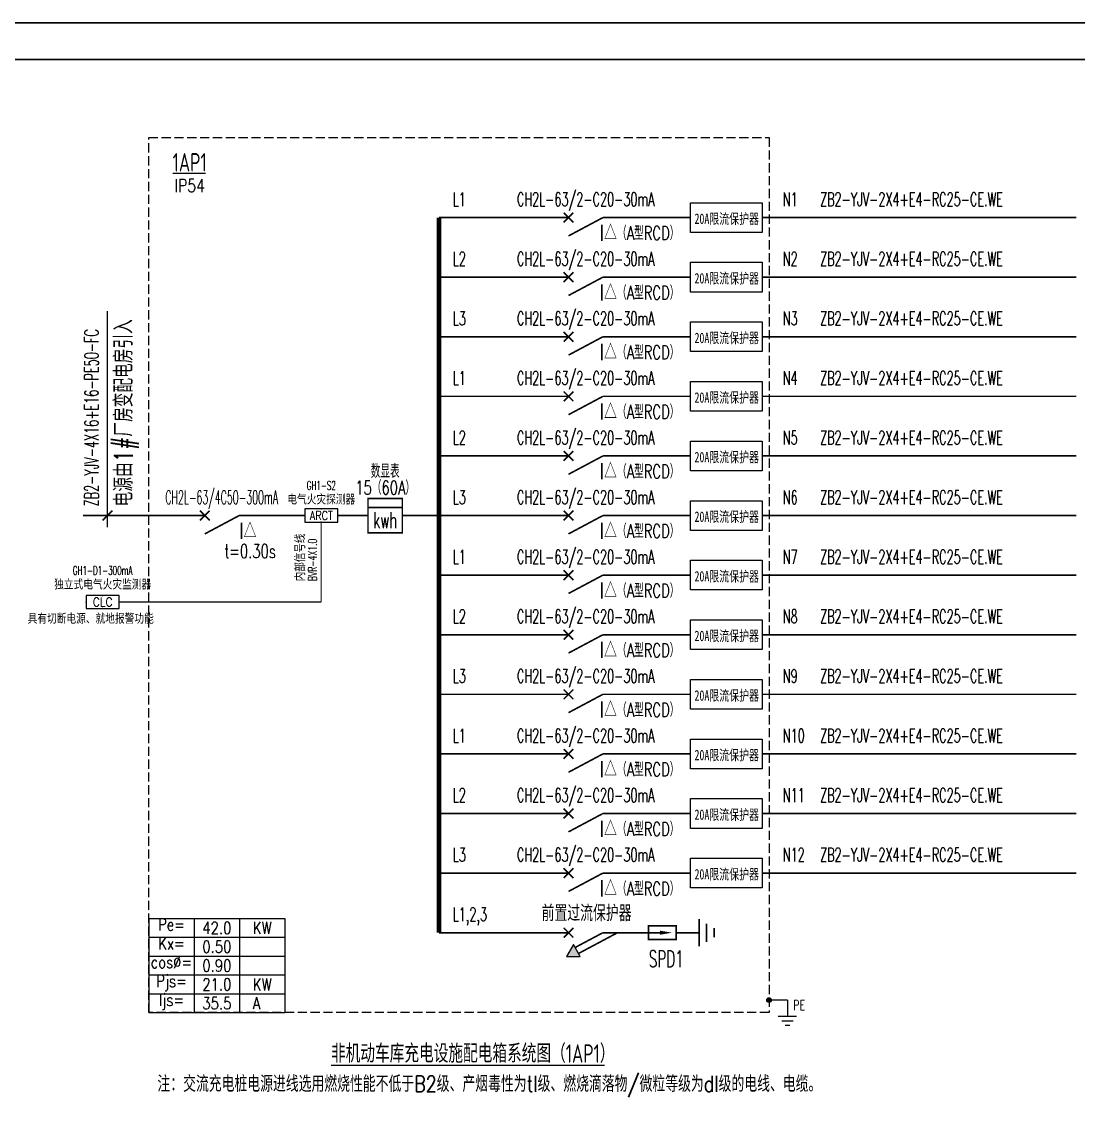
# Model space of a CAD drawing. Extents: x 40587477144 to 40590102100, y 3379967887 to 3381819730.
# Drawn here: x 40588363607 to 40588392400, y 3380939547 to 3380969457 of the extents above; entities that cross this region are included whole.
import ezdxf
from ezdxf.enums import TextEntityAlignment as Align

# ---------------------------------------------------------------- set-up
doc = ezdxf.new("R2010")
doc.units = 0
doc.header["$LTSCALE"] = 1000
doc.header["$MEASUREMENT"] = 0
doc.linetypes.add('DASH', pattern=[0.35, 0.25, -0.1])
doc.layers.get('Defpoints').update_dxf_attribs({"color": 210})
for name, color, linetype in [('0-cxFrame', 155, 'Continuous'), ('DX2-BS-SYSM$0$E-POWR-S$0$E-DIAG-EQPM', 61, 'Continuous'), ('TEL_SYMB', 3, 'Continuous'), ('TEL_TEXT', 7, 'Continuous'), ('电气系统图', 7, 'Continuous')]:
    doc.layers.add(name, color=color, linetype=linetype)
doc.layers.add('0-cxText', color=131, linetype='Continuous', lineweight=25)
doc.styles.add('_TEL_DIM', font='SIMPLEX', dxfattribs={"width": 0.8, "height": 3.5, "bigfont": 'HZTXT'})
doc.styles.add('cx_tuming', font='simhei.ttf')
doc.styles.add('cx_tuqian1', font='')
doc.styles.add('HZ1', font='romans.shx', dxfattribs={"width": 0.7, "bigfont": 'hztxt4.shx'})
doc.styles.add('HZTXT', font='gbenor.shx', dxfattribs={"width": 0.8, "bigfont": 'hztxt.shx'})
doc.styles.add('宋体', font='')
doc.styles.add('黑体', font='simhei.ttf', dxfattribs={"height": 12})
doc.styles.get('cx_tuqian1').set_extended_font_data('SimSun')
doc.styles.get('宋体').set_extended_font_data('SimSun')

# ---------------------------------------------------------------- blocks, each defined once
blk = doc.blocks.new('A$C6D655153')
at = {"layer": '电气系统图'}
h = blk.add_hatch(color=3, dxfattribs=at)
edge = h.paths.add_edge_path()
edge.add_arc((50, 550), 50, 0, 360)
at = {"layer": '电气系统图', "color": 3}
for p, q in [((450, 550), (50, 550)), ((250, 200), (650, 200)), ((325, 100), (575, 100)), ((400, 0), (500, 0))]:
    blk.add_line(p, q, dxfattribs=at)
blk.add_lwpolyline([(450, 550), (450, 200)], dxfattribs=at)
blk.add_circle((50, 550), 50, dxfattribs=at)
at = {"layer": '电气系统图', "color": 3, "style": '_TEL_DIM', "width": 0.7}
blk.add_attdef('PE', text='', height=220, dxfattribs=at).set_placement((707, 441), align=Align.MIDDLE_CENTER)
blk = doc.blocks.new('*T67')
at = {"layer": '电气系统图', "color": 0, "linetype": 'ByBlock', "lineweight": -2, "transparency": 16777216}
for p, q in [((0, 0), (3712, 0)), ((0, 0), (0, -2566)), ((1237, 0), (1237, -2566)), ((2475, 0), (2475, -2566)), ((3712, 0), (3712, -2566)), ((0, -513), (3712, -513)), ((0, -1026), (3712, -1026)), ((0, -1540), (3712, -1540)), ((0, -2053), (3712, -2053)), ((0, -2566), (3712, -2566))]:
    blk.add_line(p, q, dxfattribs=at)
at = {"layer": '电气系统图', "color": 0, "linetype": 'DASH', "transparency": 16777216, "width": 1237.27, "style": '_TEL_DIM'}
for s, insert, char_height, attachment_point in [('Pe=', (619, 0), 329.9, 2), ('42.0', (1856, -257), 329.9, 5), ('  KW', (2475, -257), 329.9, 4), ('Kx=', (619, -513), 329.9, 2), ('0.50', (1856, -770), 329.9, 5), ('cos%%C=', (619, -1026), 329.9, 2), ('0.90', (1856, -1283), 329.9, 5), ('Pjs=', (619, -1540), 329.9, 2), ('21.0', (1856, -1796), 329.9, 5), ('  KW', (2475, -1796), 329.9, 4), ('{\\H0.8571x;Ijs=} ', (619, -2053), 384.93, 2), ('35.5', (1856, -2310), 329.9, 5), ('  A', (2475, -2310), 329.9, 4)]:
    blk.add_mtext(s, dxfattribs=dict(at, insert=insert, char_height=char_height, attachment_point=attachment_point))
blk = doc.blocks.new('A$C332171F1')
at = {"layer": '电气系统图', "color": 3, "const_width": 35}
blk.add_lwpolyline([(17, 767), (767, 767), (767, 17), (17, 17)], close=True, dxfattribs=at)
blk.add_lwpolyline([(17, 567), (767, 567)], dxfattribs=at)
at = {"layer": '电气系统图', "color": 3, "style": '_TEL_DIM', "width": 0.6}
blk.add_text('kwh', height=350, dxfattribs=at).set_placement((392, 117), align=Align.CENTER)
blk = doc.blocks.new('A$C5A8929A8')
at = {"layer": '电气系统图', "color": 3, "const_width": 35}
for points in [[(1500, 0), (1500, 600)], [(1664, 100), (1664, 500)], [(0, 300), (650, 300)], [(1000, 450), (1000, 150), (400, 150), (400, 450), (1000, 450)], [(1000, 300), (1500, 300)], [(1828, 200), (1828, 400)]]:
    blk.add_lwpolyline(points, dxfattribs=at)
at = {"layer": '电气系统图', "color": 3}
for points in [[(650, 344), (650, 256), (913, 300), (650, 256)], [(650, 256), (913, 300), (650, 344), (650, 256)]]:
    blk.add_solid(points, dxfattribs=at)
blk = doc.blocks.new('A$C04AF44BA')
at = {"layer": '电气系统图'}
h = blk.add_hatch(color=256, dxfattribs=at)
h.dxf.hatch_style = 1
h.paths.add_polyline_path([(-44, -518), (256, -518), (106, -258)])
at = {"layer": '电气系统图', "const_width": 35}
for points in [[(-106, -106), (106, 106)], [(-106, 106), (106, -106)], [(750, 0), (144, -323)], [(1069, 0), (219, -453)]]:
    blk.add_lwpolyline(points, dxfattribs=at)
at = {"layer": '电气系统图'}
blk.add_lwpolyline([(-44, -518), (256, -518), (106, -258)], close=True, dxfattribs=at)
blk = doc.blocks.new('TK22.A1 L(Dragon)')
at = {"layer": '0-cxFrame', "color": 7, "const_width": 0.5}
blk.add_lwpolyline([(0, 0), (-841, 0), (-841, 594), (0, 594)], close=True, dxfattribs=at)
at = {"layer": '0-cxFrame', "const_width": 0.5}
blk.add_lwpolyline([(-80, 10), (-821, 10), (-821, 584), (-80, 584)], close=True, dxfattribs=at)
at = {"style": '黑体', "flags": 4}
blk.add_attdef('图幅', text='', height=3.3, dxfattribs=at).set_placement((-40, 3), align=Align.RIGHT)
at = {"layer": '0-cxText', "flags": 4}
for tag, height, style, p in [('建设单位', 3.5, 'cx_tuming', (-45, 240)), ('项目名称', 3.5, 'cx_tuming', (-45, 210)), ('子项名称', 3.5, 'cx_tuming', (-45, 180)), ('工程编号', 3.3, 'cx_tuqian1', (-35, 165)), ('图名1', 3.5, 'cx_tuming', (-45, 87)), ('图名2', 3.5, 'cx_tuming', (-45, 79)), ('图名3', 3.5, 'cx_tuming', (-45, 71)), ('出图日期', 3.3, 'cx_tuqian1', (-39, 60)), ('专业', 3.3, 'cx_tuqian1', (-55, 52)), ('图号', 3.3, 'cx_tuqian1', (-55, 44)), ('版次', 3.3, 'cx_tuqian1', (-20, 44))]:
    blk.add_attdef(tag, text='', height=height, dxfattribs=dict(at, style=style)).set_placement(p, align=Align.MIDDLE)
at = {"layer": 'Defpoints', "color": 6, "flags": 4}
for tag, height, style, p in [('tufu', 3.3, '黑体', (-12, 12)), ('dwfname', 4, 'cx_tuqian1', (-80, 3))]:
    blk.add_attdef(tag, text='', height=height, dxfattribs=dict(at, style=style)).set_placement(p, align=Align.RIGHT)
blk = doc.blocks.new('A$C5D577B06')
at = {"layer": '电气系统图', "color": 3}
for p, q in [((1125, 450), (0, 450)), ((0, 450), (0, 0)), ((1125, 0), (1125, 450)), ((0, 0), (1125, 0))]:
    blk.add_line(p, q, dxfattribs=at)
for p in [(562, 450), (0, 225), (562, 0), (1125, 225)]:
    blk.add_point(p, dxfattribs=at)
at = {"layer": '电气系统图', "color": 3, "style": '_TEL_DIM'}
blk.add_attdef('RCD', text='', height=300, dxfattribs=at).set_placement((562, 225), align=Align.MIDDLE_CENTER)
at = {"layer": '电气系统图', "color": 3, "style": '_TEL_DIM', "flags": 1}
blk.add_attdef('A', text='', height=0.015, dxfattribs=at).set_placement((562, 0), align=Align.MIDDLE_CENTER)

msp = doc.modelspace()

# ---------------------------------------------------------------- linework, layer by layer
at = {"layer": 'DX2-BS-SYSM$0$E-POWR-S$0$E-DIAG-EQPM', "color": 3}
for points in [[(40588381830.58268, 3380964528.629402), (40588383792.1614, 3380964528.629402), (40588383792.1614, 3380963718.77878), (40588381830.58268, 3380963718.77878)], [(40588381830.581779, 3380962903.929079), (40588383792.160492, 3380962903.929079), (40588383792.160492, 3380962094.078455), (40588381830.581779, 3380962094.078455)], [(40588381830.580856, 3380961279.228755), (40588383792.159576, 3380961279.228755), (40588383792.159576, 3380960469.378132), (40588381830.580856, 3380960469.378132)], [(40588381830.579964, 3380959654.528431), (40588383792.158684, 3380959654.528431), (40588383792.158684, 3380958844.677809), (40588381830.579964, 3380958844.677809)], [(40588381830.579048, 3380958029.828108), (40588383792.157768, 3380958029.828108), (40588383792.157768, 3380957219.977485), (40588381830.579048, 3380957219.977485)], [(40588381830.578148, 3380956405.127784), (40588383792.15686, 3380956405.127784), (40588383792.15686, 3380955595.277162), (40588381830.578148, 3380955595.277162)], [(40588381830.577232, 3380954780.427461), (40588383792.155952, 3380954780.427461), (40588383792.155952, 3380953970.576838), (40588381830.577232, 3380953970.576838)], [(40588381830.576332, 3380953155.727138), (40588383792.155037, 3380953155.727138), (40588383792.155037, 3380952345.876515), (40588381830.576332, 3380952345.876515)], [(40588381830.575417, 3380951531.026814), (40588383792.154137, 3380951531.026814), (40588383792.154137, 3380950721.176191), (40588381830.575417, 3380950721.176191)], [(40588381830.574516, 3380949906.32649), (40588383792.153229, 3380949906.32649), (40588383792.153229, 3380949096.475868), (40588381830.574516, 3380949096.475868)], [(40588381830.573601, 3380948281.626167), (40588383792.152321, 3380948281.626167), (40588383792.152321, 3380947471.775544), (40588381830.573601, 3380947471.775544)], [(40588381830.572701, 3380946656.925843), (40588383792.151413, 3380946656.925843), (40588383792.151413, 3380945847.075221), (40588381830.572701, 3380945847.075221)]]:
    msp.add_lwpolyline(points, close=True, dxfattribs=at)
at = {"layer": 'TEL_SYMB', "color": 3, "const_width": 35}
for points in [[(40588367715.066673, 3380965332.775718), (40588368615.066673, 3380965332.775718)], [(40588372033.269547, 3380941013.365009), (40588379496.261673, 3380941013.365009)]]:
    msp.add_lwpolyline(points, dxfattribs=at)
at = {"layer": '电气系统图'}
msp.add_line((40588365940.408234, 3380955687.762118), (40588365940.408234, 3380961570.841304), dxfattribs=at)
at = {"layer": '电气系统图', "color": 1, "linetype": 'DASH'}
msp.add_lwpolyline([(40588367065.202919, 3380966305.486026), (40588383975.85141, 3380966305.486026), (40588383975.84465, 3380942448.087514), (40588367065.196159, 3380942448.087514)], close=True, dxfattribs=at)
at = {"layer": '电气系统图'}
for points, const_width in [([(40588374977.488197, 3380944627.302381), (40588374977.494133, 3380964123.706263)], 131.225795), ([(40588378375.531029, 3380963991.146924), (40588378640.649368, 3380964256.263351)], 43.741932), ([(40588378375.531029, 3380964256.263351), (40588378640.649368, 3380963991.146924)], 43.741932), ([(40588374977.49881, 3380964123.706263), (40588378508.090202, 3380964123.705137)], 43.741932), ([(40588379445.417297, 3380964123.705137), (40588378508.090202, 3380963623.797346)], 43.741932), ([(40588379445.417839, 3380964123.705423), (40588381830.58268, 3380964123.704091)], 43.741932), ([(40588383792.1614, 3380964123.702995), (40588392349.294762, 3380964123.698215)], 43.741932), ([(40588378375.530029, 3380962366.446599), (40588378640.648361, 3380962631.563028)], 43.741932), ([(40588378375.530029, 3380962631.563028), (40588378640.648361, 3380962366.446599)], 43.741932), ([(40588374977.497803, 3380962499.00594), (40588378508.089203, 3380962499.004814)], 43.741932), ([(40588379445.416313, 3380962499.004814), (40588378508.089203, 3380961999.097022)], 43.741932), ([(40588379445.416939, 3380962499.0051), (40588381830.581779, 3380962499.003767)], 43.741932), ([(40588383792.160492, 3380962499.002672), (40588392349.293854, 3380962498.997892)], 43.741932), ([(40588374977.496887, 3380960874.305616), (40588378508.088287, 3380960874.30449)], 43.741932), ([(40588378375.529121, 3380960741.746276), (40588378640.647453, 3380961006.862704)], 43.741932), ([(40588378375.529121, 3380961006.862704), (40588378640.647453, 3380960741.746276)], 43.741932), ([(40588379445.415398, 3380960874.30449), (40588378508.088287, 3380960374.396698)], 43.741932), ([(40588379445.416031, 3380960874.304776), (40588381830.580856, 3380960874.303443)], 43.741932), ([(40588383792.159576, 3380960874.302348), (40588392349.292953, 3380960874.297568)], 43.741932), ([(40588378375.528313, 3380959117.045953), (40588378640.646637, 3380959382.162381)], 43.741932), ([(40588378375.528313, 3380959382.162381), (40588378640.646637, 3380959117.045953)], 43.741932), ([(40588374977.496094, 3380959249.605293), (40588378508.087471, 3380959249.604167)], 43.741932), ([(40588379445.414589, 3380959249.604167), (40588378508.087471, 3380958749.696375)], 43.741932), ([(40588379445.415123, 3380959249.604453), (40588381830.579964, 3380959249.60312)], 43.741932), ([(40588383792.158684, 3380959249.602025), (40588392349.292038, 3380959249.597245)], 43.741932), ([(40588374977.495079, 3380957624.90497), (40588378508.086472, 3380957624.903843)], 43.741932), ([(40588378375.527313, 3380957492.345629), (40588378640.645638, 3380957757.462058)], 43.741932), ([(40588378375.527313, 3380957757.462058), (40588378640.645638, 3380957492.345629)], 43.741932), ([(40588379445.413582, 3380957624.903843), (40588378508.086472, 3380957124.996051)], 43.741932), ([(40588379445.414223, 3380957624.904129), (40588381830.579048, 3380957624.902797)], 43.741932), ([(40588383792.157768, 3380957624.901701), (40588392349.29113, 3380957624.896922)], 43.741932), ([(40588365807.849052, 3380955867.645912), (40588366072.967377, 3380956132.76234)], 43.741932), ([(40588368459.235008, 3380955867.645912), (40588368724.35334, 3380956132.76234)], 43.741932), ([(40588368459.235008, 3380956132.76234), (40588368724.35334, 3380955867.645912)], 43.741932), ([(40588378375.526398, 3380955867.645306), (40588378640.64473, 3380956132.761734)], 43.741932), ([(40588378375.526398, 3380956132.761734), (40588378640.64473, 3380955867.645306)], 43.741932), ([(40588365272.383888, 3380956000.20473), (40588368591.794167, 3380956000.204126)], 43.741932), ([(40588369529.121277, 3380956000.204126), (40588368591.794167, 3380955500.296334)], 43.741932), ([(40588371318.014969, 3380956000.204257), (40588369529.121422, 3380956000.204204)], 43.741932), ([(40588371768.016403, 3380955820.204284), (40588371768.016403, 3380953643.102709)], 28), ([(40588373041.662148, 3380956000.204309), (40588372218.014977, 3380956000.204284)], 43.741932), ([(40588374977.492027, 3380956000.204646), (40588373978.989273, 3380956000.204567)], 43.741932), ([(40588374977.494171, 3380956000.204646), (40588378508.085564, 3380956000.203519)], 43.741932), ([(40588379445.412666, 3380956000.203519), (40588378508.085564, 3380955500.295728)], 43.741932), ([(40588379445.413307, 3380956000.203805), (40588381830.578148, 3380956000.202473)], 43.741932), ([(40588383792.15686, 3380956000.201377), (40588392349.290222, 3380956000.196598)], 43.741932), ([(40588374977.493362, 3380954375.504323), (40588378508.084747, 3380954375.503196)], 43.741932), ([(40588378375.525581, 3380954242.944982), (40588378640.643921, 3380954508.06141)], 43.741932), ([(40588378375.525581, 3380954508.06141), (40588378640.643921, 3380954242.944982)], 43.741932), ([(40588379445.411858, 3380954375.503196), (40588378508.084747, 3380953875.595404)], 43.741932), ([(40588379445.412392, 3380954375.503482), (40588381830.577232, 3380954375.50215)], 43.741932), ([(40588383792.155952, 3380954375.501054), (40588392349.289307, 3380954375.496274)], 43.741932), ([(40588366257.879883, 3380953643.102709), (40588371768.016403, 3380953643.102709)], 28), ([(40588378375.524582, 3380952618.244659), (40588378640.642906, 3380952883.361087)], 43.741932), ([(40588378375.524582, 3380952883.361087), (40588378640.642906, 3380952618.244659)], 43.741932), ([(40588374977.492363, 3380952750.803999), (40588378508.083748, 3380952750.802873)], 43.741932), ([(40588379445.410858, 3380952750.802873), (40588378508.083748, 3380952250.895081)], 43.741932), ([(40588379445.411491, 3380952750.803158), (40588381830.576332, 3380952750.801826)], 43.741932), ([(40588383792.155037, 3380952750.80073), (40588392349.288406, 3380952750.795951)], 43.741932), ([(40588374977.491447, 3380951126.103675), (40588378508.08284, 3380951126.102549)], 43.741932), ([(40588378375.523666, 3380950993.544335), (40588378640.642014, 3380951258.660763)], 43.741932), ([(40588378375.523666, 3380951258.660763), (40588378640.642014, 3380950993.544335)], 43.741932), ([(40588379445.40995, 3380951126.102549), (40588378508.08284, 3380950626.194757)], 43.741932), ([(40588379445.410583, 3380951126.102835), (40588381830.575417, 3380951126.101503)], 43.741932), ([(40588383792.154137, 3380951126.100407), (40588392349.287498, 3380951126.095627)], 43.741932), ([(40588374977.49054, 3380949501.403352), (40588378508.081932, 3380949501.402225)], 43.741932), ([(40588378375.522774, 3380949368.844012), (40588378640.641098, 3380949633.96044)], 43.741932), ([(40588378375.522774, 3380949633.96044), (40588378640.641098, 3380949368.844012)], 43.741932), ([(40588379445.409042, 3380949501.402225), (40588378508.081932, 3380949001.494434)], 43.741932), ([(40588379445.409683, 3380949501.402511), (40588381830.574516, 3380949501.401179)], 43.741932), ([(40588383792.153229, 3380949501.400083), (40588392349.286591, 3380949501.395304)], 43.741932), ([(40588378375.521858, 3380947744.143688), (40588378640.64019, 3380948009.260116)], 43.741932), ([(40588378375.521858, 3380948009.260116), (40588378640.64019, 3380947744.143688)], 43.741932), ([(40588374977.489632, 3380947876.703028), (40588378508.081017, 3380947876.701902)], 43.741932), ([(40588379445.408127, 3380947876.701902), (40588378508.081017, 3380947376.79411)], 43.741932), ([(40588379445.408768, 3380947876.702188), (40588381830.573601, 3380947876.700856)], 43.741932), ([(40588383792.152321, 3380947876.69976), (40588392349.285683, 3380947876.69498)], 43.741932), ([(40588374977.488724, 3380946252.002705), (40588378508.080116, 3380946252.001578)], 43.741932), ([(40588378375.52095, 3380946119.443365), (40588378640.639282, 3380946384.559793)], 43.741932), ([(40588378375.52095, 3380946384.559793), (40588378640.639282, 3380946119.443365)], 43.741932), ([(40588379445.407227, 3380946252.001578), (40588378508.080116, 3380945752.093787)], 43.741932), ([(40588379445.40786, 3380946252.001864), (40588381830.572701, 3380946252.000532)], 43.741932), ([(40588383792.151413, 3380946251.999436), (40588392349.284767, 3380946251.994657)], 43.741932), ([(40588374977.488197, 3380944627.302381), (40588378508.079597, 3380944627.301255)], 43.741932), ([(40588379445.579597, 3380944627.301255), (40588380191.684334, 3380944627.300339)], 43.75)]:
    msp.add_lwpolyline(points, dxfattribs=dict(at, const_width=const_width))

# ---------------------------------------------------------------- block references
msp.add_blockref('*T67', (40588367065.197983, 3380945014.280846))
at = {"layer": '0-cxFrame', "xscale": 100, "yscale": 100, "zscale": 100}
msp.add_blockref('TK22.A1 L(Dragon)', (40588406814.652184, 3380910032.495324), dxfattribs=at)
at = {"layer": '电气系统图'}
for name, p, xscale, yscale, zscale in [('A$C332171F1', (40588373019.791832, 3380955509.670185), 1.249769479558951, 1.249769479558951, 1.249769479558951), ('A$C5A8929A8', (40588380191.684334, 3380944252.300339), 1.25, 1.25, 1.25), ('A$C04AF44BA', (40588378508.079597, 3380944627.301255), 1.25, 1.25, 1.25)]:
    msp.add_blockref(name, p, dxfattribs=dict(at, xscale=xscale, yscale=yscale, zscale=zscale))
ref = msp.add_blockref('A$C5D577B06', (40588371318.016632, 3380955820.198197), dxfattribs=dict(at, xscale=0.8, yscale=0.8, zscale=0.8))
ref.add_attrib('RCD', 'ARCT', dxfattribs={"color": 3, "height": 240, "style": '_TEL_DIM', "width": 0.8}).set_placement((40588371768.014977, 3380956000.204284), align=Align.MIDDLE_CENTER)
ref = msp.add_blockref('A$C5D577B06', (40588365357.881538, 3380953463.096622), dxfattribs=dict(at, xscale=0.8, yscale=0.8, zscale=0.8))
ref.add_attrib('RCD', 'CLC', dxfattribs={"color": 3, "height": 240, "style": '_TEL_DIM', "width": 0.9}).set_placement((40588365807.879883, 3380953643.102709), align=Align.MIDDLE_CENTER)
at = {"layer": '电气系统图', "xscale": 1.249769479558951, "yscale": 1.249769479558951, "zscale": 1.249769479558951}
msp.add_blockref('A$C6D655153', (40588383913.357651, 3380942102.667174), dxfattribs=at).add_auto_attribs({'PE': 'PE'})

# ---------------------------------------------------------------- texts
at = {"layer": 'DX2-BS-SYSM$0$E-POWR-S$0$E-DIAG-EQPM', "color": 3, "style": '宋体', "width": 0.7}
for p in [(40588381942.526863, 3380963951.568232), (40588381942.526863, 3380962326.867909), (40588381942.525948, 3380960702.167586), (40588381942.524132, 3380959077.467262), (40588381942.524132, 3380957452.766939), (40588381942.523216, 3380955828.066615), (40588381942.521408, 3380954203.366292), (40588381942.521408, 3380952578.665968), (40588381942.5205, 3380950953.965644), (40588381942.519592, 3380949329.265321), (40588381942.518677, 3380947704.564997), (40588381942.517776, 3380946079.864674)]:
    msp.add_text('20A限流保护器', height=283.281082, dxfattribs=at).set_placement(p)
at = {"layer": 'TEL_SYMB', "color": 7, "style": 'HZTXT', "width": 0.8}
for s, p in [('1AP1', (40588367715.066673, 3380965381.942384)), ('非机动车库充电设施配电箱系统图（1AP1）', (40588372033.269547, 3380941083.365009))]:
    msp.add_text(s, height=500, dxfattribs=at).set_placement(p)
at = {"layer": 'TEL_TEXT', "style": '_TEL_DIM', "width": 0.8}
for s, height, p in [('IP54', 350, (40588367766.782181, 3380964819.355168)), ('I△', 437.4193178, (40588379357.840569, 3380963489.494497)), ('I△', 437.4193178, (40588379357.839661, 3380961864.794173)), ('I△', 437.4193178, (40588379357.838753, 3380960240.09385)), ('I△', 437.4193178, (40588379357.837837, 3380958615.393526)), ('I△', 437.4193178, (40588379357.836937, 3380956990.693202)), ('I△', 437.4193178, (40588369530.183998, 3380955365.993407)), ('I△', 437.4193178, (40588379357.836029, 3380955365.992879)), ('I△', 437.4193178, (40588379357.835121, 3380953741.292555)), ('I△', 437.4193178, (40588379357.834213, 3380952116.592232)), ('I△', 437.4193178, (40588379357.833313, 3380950491.891909)), ('I△', 437.4193178, (40588379357.832397, 3380948867.191585)), ('I△', 437.4193178, (40588379357.83149, 3380947242.491261)), ('I△', 437.4193178, (40588379357.830582, 3380945617.790938)), ('注：交流充电桩电源进线选用燃烧性能不低于B2级、产烟毒性为tl级、燃烧滴落物/微粒等级为dl级的电线、电缆。', 437.5, (40588367300.578308, 3380940287.027241))]:
    msp.add_text(s, height=height, dxfattribs=at).set_placement(p)
at = {"layer": '电气系统图', "style": '_TEL_DIM'}
for s, height, width, p in [('L1', 374.9308439, 0.6, (40588375352.429443, 3380964436.147786)), ('N1', 374.9308439, 0.6, (40588384350.785011, 3380964436.147748)), ('ZB2-YJV-2X4+E4-RC25-CE.WE', 374.93084387, 0.6, (40588385364.333282, 3380964436.147748)), ('L2', 374.9308439, 0.6, (40588375352.426918, 3380962811.447462)), ('N2', 374.9308439, 0.6, (40588384350.785011, 3380962811.447424)), ('ZB2-YJV-2X4+E4-RC25-CE.WE', 374.93084387, 0.6, (40588385364.332367, 3380962811.447424)), ('L3', 374.9308439, 0.6, (40588375352.424721, 3380961186.747139)), ('N3', 374.9308439, 0.6, (40588384350.784103, 3380961186.7471)), ('ZB2-YJV-2X4+E4-RC25-CE.WE', 374.93084387, 0.6, (40588385364.331467, 3380961186.7471)), ('L1', 374.9308439, 0.6, (40588375352.42672, 3380959562.046815)), ('N4', 374.9308439, 0.6, (40588384350.782288, 3380959562.046777)), ('ZB2-YJV-2X4+E4-RC25-CE.WE', 374.93084387, 0.6, (40588385364.330559, 3380959562.046777)), ('L2', 374.9308439, 0.6, (40588375352.424187, 3380957937.346491)), ('N5', 374.9308439, 0.6, (40588384350.782288, 3380957937.346453)), ('ZB2-YJV-2X4+E4-RC25-CE.WE', 374.93084387, 0.6, (40588385364.329651, 3380957937.346453)), ('L3', 374.9308439, 0.6, (40588375352.421997, 3380956312.646168)), ('N6', 374.9308439, 0.6, (40588384350.78138, 3380956312.64613)), ('ZB2-YJV-2X4+E4-RC25-CE.WE', 374.93084387, 0.6, (40588385364.328743, 3380956312.64613)), ('L1', 374.9308439, 0.6, (40588375352.424004, 3380954687.945844)), ('N7', 374.9308439, 0.6, (40588384350.779556, 3380954687.945806)), ('ZB2-YJV-2X4+E4-RC25-CE.WE', 374.93084387, 0.6, (40588385364.327843, 3380954687.945807)), ('L2', 374.9308439, 0.6, (40588375352.421471, 3380953063.245521)), ('N8', 374.9308439, 0.6, (40588384350.779556, 3380953063.245483)), ('ZB2-YJV-2X4+E4-RC25-CE.WE', 374.93084387, 0.6, (40588385364.326927, 3380953063.245483)), ('L3', 374.9308439, 0.6, (40588375352.419273, 3380951438.545197)), ('N9', 374.9308439, 0.6, (40588384350.778664, 3380951438.545159)), ('ZB2-YJV-2X4+E4-RC25-CE.WE', 374.93084387, 0.6, (40588385364.326019, 3380951438.545159)), ('L1', 374.9308439, 0.6, (40588375352.42244, 3380949813.844874)), ('N10', 374.9308439, 0.6, (40588384350.777748, 3380949813.844836)), ('ZB2-YJV-2X4+E4-RC25-CE.WE', 374.93084387, 0.6, (40588385364.325111, 3380949813.844836)), ('L2', 374.9308439, 0.6, (40588375352.419907, 3380948189.14455)), ('N11', 374.9308439, 0.6, (40588384350.77684, 3380948189.144512)), ('ZB2-YJV-2X4+E4-RC25-CE.WE', 374.93084387, 0.6, (40588385364.324203, 3380948189.144512)), ('L3', 374.9308439, 0.6, (40588375352.417717, 3380946564.444227)), ('N12', 374.9308439, 0.6, (40588384350.775932, 3380946564.444189)), ('ZB2-YJV-2X4+E4-RC25-CE.WE', 374.93084387, 0.6, (40588385364.323303, 3380946564.444189)), ('L1,2,3', 374.9308439, 0.6, (40588375352.417198, 3380944939.743903)), ('前置过流保护器', 437.5, 0.8, (40588377775.248787, 3380944939.80217)), ('SPD1', 450, 0.6, (40588380698.472656, 3380943689.800339))]:
    msp.add_text(s, height=height, dxfattribs=dict(at, width=width)).set_placement(p)
at = {"layer": '电气系统图'}
for s, height, style, width, p in [('CH2L-63/2-C20-30mA', 374.93084387, '_TEL_DIM', 0.6, (40588378976.761269, 3380964436.14795)), ('（A型RCD）', 374.9308439, 'HZ1', 0.7, (40588380680.276604, 3380963513.679945)), ('CH2L-63/2-C20-30mA', 374.93084387, '_TEL_DIM', 0.6, (40588378976.760262, 3380962811.447626)), ('（A型RCD）', 374.9308439, 'HZ1', 0.7, (40588380680.275703, 3380961888.979621)), ('CH2L-63/2-C20-30mA', 374.93084387, '_TEL_DIM', 0.6, (40588378976.759354, 3380961186.747303)), ('（A型RCD）', 374.9308439, 'HZ1', 0.7, (40588380680.274788, 3380960264.279297)), ('CH2L-63/2-C20-30mA', 374.93084387, '_TEL_DIM', 0.6, (40588378976.758537, 3380959562.046979)), ('（A型RCD）', 374.9308439, 'HZ1', 0.7, (40588380680.27388, 3380958639.578974)), ('CH2L-63/2-C20-30mA', 374.93084387, '_TEL_DIM', 0.6, (40588378976.75753, 3380957937.346655)), ('数显表', 374.9308439, 'HZ1', 0.7, (40588373510.325706, 3380957022.012645)), ('（A型RCD）', 374.9308439, 'HZ1', 0.7, (40588380680.272972, 3380957014.878651)), ('15（60A）', 374.9308439, 'HZ1', 0.7, (40588373510.325706, 3380956573.906112)), ('CH2L-63/4C50-300mA', 374.93084387, '_TEL_DIM', 0.5, (40588369053.387321, 3380956308.871912)), ('GH1-S2', 240, '_TEL_DIM', 0.6, (40588371768.016403, 3380956700.203578)), ('CH2L-63/2-C20-30mA', 374.93084387, '_TEL_DIM', 0.6, (40588378976.75663, 3380956312.646332)), ('电气火灾探测器', 280, '_TEL_DIM', 0.7, (40588371768.016403, 3380956300.203578)), ('（A型RCD）', 374.9308439, 'HZ1', 0.7, (40588380680.272057, 3380955390.178327)), ('t=0.30s', 374.9308439, 'HZ1', 0.7, (40588369826.39077, 3380954842.956661)), ('CH2L-63/2-C20-30mA', 374.93084387, '_TEL_DIM', 0.6, (40588378976.755821, 3380954687.946008)), ('GH1-D1-300mA', 240, '_TEL_DIM', 0.6, (40588365807.879883, 3380954383.102709)), ('独立式电气火灾监测器', 280, '_TEL_DIM', 0.7, (40588365807.879883, 3380953983.102709)), ('（A型RCD）', 374.9308439, 'HZ1', 0.7, (40588380680.271156, 3380953765.478004)), ('CH2L-63/2-C20-30mA', 374.93084387, '_TEL_DIM', 0.6, (40588378976.754807, 3380953063.245685)), ('具有切断电源、就地报警功能', 280, '_TEL_DIM', 0.7, (40588365481.296951, 3380953049.699291)), ('（A型RCD）', 374.9308439, 'HZ1', 0.7, (40588380680.270248, 3380952140.77768)), ('CH2L-63/2-C20-30mA', 374.93084387, '_TEL_DIM', 0.6, (40588378976.753899, 3380951438.545361)), ('（A型RCD）', 374.9308439, 'HZ1', 0.7, (40588380680.269341, 3380950516.077357)), ('CH2L-63/2-C20-30mA', 374.93084387, '_TEL_DIM', 0.6, (40588378976.752998, 3380949813.845038)), ('（A型RCD）', 374.9308439, 'HZ1', 0.7, (40588380680.268433, 3380948891.377033)), ('CH2L-63/2-C20-30mA', 374.93084387, '_TEL_DIM', 0.6, (40588378976.752083, 3380948189.144714)), ('（A型RCD）', 374.9308439, 'HZ1', 0.7, (40588380680.267517, 3380947266.67671)), ('CH2L-63/2-C20-30mA', 374.93084387, '_TEL_DIM', 0.6, (40588378976.751183, 3380946564.444391)), ('（A型RCD）', 374.9308439, 'HZ1', 0.7, (40588380680.266617, 3380945641.976386))]:
    msp.add_text(s, height=height, dxfattribs=dict(at, style=style, width=width)).set_placement(p, align=Align.CENTER)
at = {"layer": '电气系统图', "style": '_TEL_DIM'}
for s, height, width, p in [('电源由1#厂房变配电房引入', 499.90779182, 0.8, (40588366627.781326, 3380956250.158384)), ('ZB2-YJV-4X16+E16-PE50-FC', 374.93084387, 0.6, (40588365690.454323, 3380956250.158384)), ('BVR-4X1.0', 240, 0.64, (40588371648.016403, 3380954211.249323)), ('内部信号线', 240, 0.8, (40588371328.016403, 3380954211.249323))]:
    msp.add_text(s, height=height, rotation=90, dxfattribs=dict(at, width=width)).set_placement(p)

doc.saveas('drawing.dxf')
